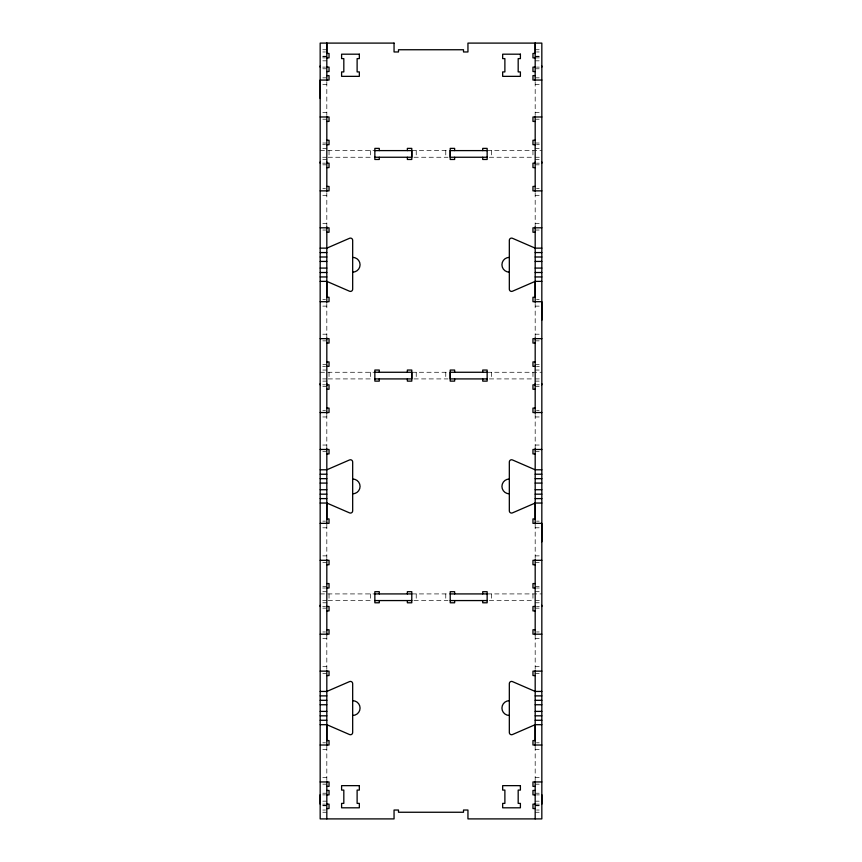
<?xml version="1.0" encoding="UTF-8"?>
<svg xmlns="http://www.w3.org/2000/svg" width="862" height="862" viewBox="0 0 862 862"><rect width="100%" height="100%" fill="white"/><g stroke="black" fill="none" stroke-linecap="round" stroke-linejoin="round"><path stroke-width="0.65" stroke-dasharray="4.31 3.23" d="M322.83 49.748L326.817 49.748M535.183 49.748L539.17 49.748M322.83 51.968L325.491 51.968M536.509 51.968L539.17 51.968M322.83 56.213L326.817 56.213M535.183 56.213L539.17 56.213M322.83 56.396L326.817 56.396M535.183 56.396L539.17 56.396M322.7 57.873L325.491 57.873M535.183 57.873L539.3 57.873M322.83 60.836L326.817 60.836M535.183 60.836L539.17 60.836M322.7 67.117L325.491 67.117M536.509 67.117L539.3 67.117M322.83 68.777L326.817 68.777M535.183 68.777L539.17 68.777M322.83 77.828L326.817 77.828M535.183 77.828L539.17 77.828M322.83 84.476L326.817 84.476M535.183 84.476L539.17 84.476M322.83 112.556L326.817 112.556M535.183 112.556L539.17 112.556M322.83 119.204L326.817 119.204M535.183 119.204L539.17 119.204M322.83 143.027L326.817 143.027M535.183 143.027L539.17 143.027M322.7 144.697L325.491 144.697M536.509 144.697L539.3 144.697M322.83 148.383L326.817 148.383M535.183 148.383L539.17 148.383M320.168 150.602L374.851 150.602M411.788 150.602L450.212 150.602M487.149 150.602L541.832 150.602M322.7 157.25L326.817 157.25M328.142 157.25L372.632 157.25M414.008 157.25L447.992 157.25M489.368 157.25L533.858 157.25M535.183 157.25L539.3 157.25M322.83 159.47L326.817 159.47M535.183 159.47L539.17 159.47M322.7 163.166L325.491 163.166M536.509 163.166L539.3 163.166M322.83 164.825L326.817 164.825M535.183 164.825L539.17 164.825M322.83 188.659L325.491 188.659M536.509 188.659L539.17 188.659M322.83 195.308L326.817 195.308M535.183 195.308L539.17 195.308M322.83 223.377L326.817 223.377M535.183 223.377L539.17 223.377M322.83 230.035L326.817 230.035M535.183 230.035L539.17 230.035M322.83 299.48L325.491 299.48M536.509 299.48L539.17 299.48M322.83 306.129L326.817 306.129M535.183 306.129L539.17 306.129M322.83 334.208L326.817 334.208M535.183 334.208L539.17 334.208M322.83 340.856L326.817 340.856M535.183 340.856L539.17 340.856M322.83 364.691L326.817 364.691M535.183 364.691L539.17 364.691M322.7 366.35L325.491 366.35M536.509 366.35L539.3 366.35M322.83 370.046L326.817 370.046M535.183 370.046L539.17 370.046M320.168 372.265L374.851 372.265M411.788 372.265L450.212 372.265M487.149 372.265L541.832 372.265M322.7 378.914L326.817 378.914M328.142 378.914L372.632 378.914M414.008 378.914L447.992 378.914M489.368 378.914L533.858 378.914M535.183 378.914L539.3 378.914M322.83 381.123L326.817 381.123M535.183 381.123L539.17 381.123M322.7 384.818L325.491 384.818M536.509 384.818L539.3 384.818M322.83 386.488L326.817 386.488M535.183 386.488L539.17 386.488M322.83 410.312L325.491 410.312M536.509 410.312L539.17 410.312M322.83 416.96L326.817 416.96M535.183 416.96L539.17 416.96M322.83 445.04L326.817 445.04M535.183 445.04L539.17 445.04M322.83 451.688L326.817 451.688M535.183 451.688L539.17 451.688M322.83 521.144L325.491 521.144M536.509 521.144L539.17 521.144M322.83 527.792L326.817 527.792M535.183 527.792L539.17 527.792M322.83 555.871L326.817 555.871M535.183 555.871L539.17 555.871M322.83 562.52L326.817 562.52M535.183 562.52L539.17 562.52M322.83 586.343L326.817 586.343M535.183 586.343L539.17 586.343M322.7 588.003L325.491 588.003M536.509 588.003L539.3 588.003M322.83 591.698L326.817 591.698M535.183 591.698L539.17 591.698M320.168 593.918L374.851 593.918M411.788 593.918L450.212 593.918M487.149 593.918L541.832 593.918M322.7 600.566L326.817 600.566M328.142 600.566L372.632 600.566M414.008 600.566L447.992 600.566M489.368 600.566L533.858 600.566M535.183 600.566L539.3 600.566M322.83 602.786L326.817 602.786M535.183 602.786L539.17 602.786M322.7 606.482L325.491 606.482M536.509 606.482L539.3 606.482M322.83 608.141L326.817 608.141M535.183 608.141L539.17 608.141M322.83 631.965L325.491 631.965M536.509 631.965L539.17 631.965M322.83 638.623L326.817 638.623M535.183 638.623L539.17 638.623M322.83 666.692L326.817 666.692M535.183 666.692L539.17 666.692M322.83 673.341L326.817 673.341M535.183 673.341L539.17 673.341M322.83 742.796L325.491 742.796M536.509 742.796L539.17 742.796M322.83 749.444L326.817 749.444M535.183 749.444L539.17 749.444M322.83 777.524L326.817 777.524M535.183 777.524L539.17 777.524M322.83 784.172L326.817 784.172M535.183 784.172L539.17 784.172M322.83 793.223L326.817 793.223M535.183 793.223L539.17 793.223M322.7 794.883L325.491 794.883M536.509 794.883L539.3 794.883M322.83 801.164L326.817 801.164M535.183 801.164L539.17 801.164M322.7 804.127L325.491 804.127M535.183 804.127L539.3 804.127M322.83 805.604L326.817 805.604M535.183 805.604L539.17 805.604M322.83 805.787L326.817 805.787M535.183 805.787L539.17 805.787M322.83 810.032L325.491 810.032M536.509 810.032L539.17 810.032M322.83 812.252L326.817 812.252M535.183 812.252L539.17 812.252M535.183 81.825L535.183 115.465M535.183 192.657L535.183 226.706M535.183 303.489L535.183 337.904M535.183 414.32L535.183 447.68M535.183 524.462L535.183 558.511M535.183 635.294L535.183 669.343M535.183 746.233L535.183 780.175M532.964 150.602L532.964 157.25M532.964 372.265L532.964 378.914M532.964 593.918L532.964 600.566M491.588 150.602L491.588 157.25M491.588 372.265L491.588 378.914M491.588 593.918L491.588 600.566M445.773 150.602L445.773 157.25M445.773 372.265L445.773 378.914M445.773 593.918L445.773 600.566M416.227 150.602L416.227 157.25M416.227 372.265L416.227 378.914M416.227 593.918L416.227 600.566M370.412 150.602L370.412 157.25M370.412 372.265L370.412 378.914M370.412 593.918L370.412 600.566M329.036 150.602L329.036 157.25M329.036 372.265L329.036 378.914M329.036 593.918L329.036 600.566M326.817 81.825L326.817 115.465M326.817 192.657L326.817 226.706M326.817 303.489L326.817 337.904M326.817 414.32L326.817 447.68M326.817 524.462L326.817 558.511M326.817 635.294L326.817 669.343M326.817 746.233L326.817 780.175"/><path stroke-width="1.29" d="M320.168 804.127L320.168 794.742M320.168 606.482L320.168 605.329M320.168 384.818L320.168 383.665M320.168 163.166L320.168 162.013M320.168 98.516L320.168 80.047L329.036 80.047L329.036 75.608L326.817 75.608M320.168 67.117L320.168 65.997M320.168 724.694L326.817 724.694L326.817 740.577L329.036 740.577L329.036 745.016L320.168 745.016M320.168 503.042L326.817 503.042L326.817 518.924L329.036 518.924L329.036 523.353L320.168 523.353M326.817 384.818L326.817 383.665M320.168 281.378L326.817 281.378L326.817 297.271L329.036 297.271L329.036 301.7L320.168 301.7M326.817 163.166L326.817 162.013M541.832 724.694L535.183 724.694L535.183 740.577L532.964 740.577L532.964 745.016L541.832 745.016M541.832 503.042L535.183 503.042L535.183 518.924L532.964 518.924L532.964 523.353L541.832 523.353L541.832 541.832M535.183 384.818L535.183 383.665M541.832 281.378L535.183 281.378L535.183 297.271L532.964 297.271L532.964 301.7L541.832 301.7L541.832 320.168M535.183 163.166L535.183 162.013M541.832 804.127L541.832 794.742M541.832 606.482L541.832 605.329M541.832 384.818L541.832 383.665M541.832 163.166L541.832 162.013M541.832 67.117L541.832 65.997M535.183 281.378L512.416 291.248A2.22 2.22 0 0 1 509.323 289.212L509.323 240.304A2.22 2.22 0 0 1 512.416 238.268L535.183 248.137L541.832 248.137M535.183 503.042L512.416 512.901A2.22 2.22 0 0 1 509.323 510.864L509.323 461.957A2.22 2.22 0 0 1 512.416 459.931L535.183 469.79L541.832 469.79M535.183 724.694L512.416 734.564A2.22 2.22 0 0 1 509.323 732.528L509.323 683.62A2.22 2.22 0 0 1 512.416 681.583L535.183 691.443L541.832 691.443M326.504 57.873L329.036 57.873L329.036 53.444L326.817 53.444L326.817 43.1L326.817 80.619M535.496 57.873L532.964 57.873L532.964 53.444L535.183 53.444L535.183 43.1L535.183 80.619M326.504 67.117L329.036 67.117L329.036 71.546L326.817 71.546M535.496 67.117L532.964 67.117L532.964 71.546L535.183 71.546M535.183 75.608L532.964 75.608L532.964 80.047L541.832 80.047M320.168 116.984L329.036 116.984L329.036 121.423L326.817 121.423M541.832 116.984L532.964 116.984L532.964 121.423L535.183 121.423M326.817 140.258L329.036 140.258L329.036 144.697L326.504 144.697M535.183 140.258L532.964 140.258L532.964 144.697L535.496 144.697M374.851 150.602L411.788 150.602L411.788 157.25L374.851 157.25M487.149 150.602L450.212 150.602L450.212 157.25L487.149 157.25M326.504 163.166L329.036 163.166L329.036 167.594L326.817 167.594M535.496 163.166L532.964 163.166L532.964 167.594L535.183 167.594M326.817 186.44L329.036 186.44L329.036 190.868L320.168 190.868M535.183 186.44L532.964 186.44L532.964 190.868L541.832 190.868M320.168 227.816L329.036 227.816L329.036 232.244L326.817 232.244M541.832 227.816L532.964 227.816L532.964 232.244L535.183 232.244M320.168 248.137L326.817 248.137L349.584 238.268A2.22 2.22 0 0 1 352.677 240.304L352.677 289.212A2.22 2.22 0 0 1 349.584 291.248L326.817 281.378M320.168 252.566L326.817 252.566M535.183 252.566L541.832 252.566M320.168 256.995L326.817 256.995M535.183 256.995L541.832 256.995M320.168 261.434L326.817 261.434M535.183 261.434L541.832 261.434M320.168 268.082L326.817 268.082M535.183 268.082L541.832 268.082M320.168 272.511L326.817 272.511M535.183 272.511L541.832 272.511M320.168 276.95L326.817 276.95M535.183 276.95L541.832 276.95M320.168 338.647L329.036 338.647L329.036 343.076L326.817 343.076M541.832 338.647L532.964 338.647L532.964 343.076L535.183 343.076M326.817 361.921L329.036 361.921L329.036 366.35L326.504 366.35M535.183 361.921L532.964 361.921L532.964 366.35L535.496 366.35M374.851 372.265L411.788 372.265L411.788 378.914L374.851 378.914M487.149 372.265L450.212 372.265L450.212 378.914L487.149 378.914M326.504 384.818L329.036 384.818L329.036 389.258L326.817 389.258M535.496 384.818L532.964 384.818L532.964 389.258L535.183 389.258M326.817 408.092L329.036 408.092L329.036 412.532L320.168 412.532M535.183 408.092L532.964 408.092L532.964 412.532L541.832 412.532M320.168 449.468L329.036 449.468L329.036 453.908L326.817 453.908M541.832 449.468L532.964 449.468L532.964 453.908L535.183 453.908M320.168 469.79L326.817 469.79L349.584 459.931A2.22 2.22 0 0 1 352.677 461.957L352.677 510.864A2.22 2.22 0 0 1 349.584 512.901L326.817 503.042M320.168 474.219L326.817 474.219M535.183 474.219L541.832 474.219M320.168 478.658L326.817 478.658M535.183 478.658L541.832 478.658M320.168 483.086L326.817 483.086M535.183 483.086L541.832 483.086M320.168 489.735L326.817 489.735M535.183 489.735L541.832 489.735M320.168 494.174L326.817 494.174M535.183 494.174L541.832 494.174M320.168 498.602L326.817 498.602M535.183 498.602L541.832 498.602M320.168 560.3L329.036 560.3L329.036 564.729L326.817 564.729M541.832 560.3L532.964 560.3L532.964 564.729L535.183 564.729M326.817 583.574L329.036 583.574L329.036 588.003L326.504 588.003M535.183 583.574L532.964 583.574L532.964 588.003L535.496 588.003M374.851 593.918L411.788 593.918M450.212 593.918L487.149 593.918M374.851 600.566L411.788 600.566M450.212 600.566L487.149 600.566M326.504 606.482L329.036 606.482L329.036 610.91L326.817 610.91M535.496 606.482L532.964 606.482L532.964 610.91L535.183 610.91M326.817 629.756L329.036 629.756L329.036 634.184L320.168 634.184M535.183 629.756L532.964 629.756L532.964 634.184L541.832 634.184M320.168 671.132L329.036 671.132L329.036 675.56L326.817 675.56M541.832 671.132L532.964 671.132L532.964 675.56L535.183 675.56M320.168 691.443L326.817 691.443L349.584 681.583A2.22 2.22 0 0 1 352.677 683.62L352.677 732.528A2.22 2.22 0 0 1 349.584 734.564L326.817 724.694M320.168 695.882L326.817 695.882M535.183 695.882L541.832 695.882M320.168 700.31L326.817 700.31M535.183 700.31L541.832 700.31M320.168 704.75L326.817 704.75M535.183 704.75L541.832 704.75M320.168 711.398L326.817 711.398M535.183 711.398L541.832 711.398M320.168 715.826L326.817 715.826M535.183 715.826L541.832 715.826M320.168 720.266L326.817 720.266M535.183 720.266L541.832 720.266M320.168 781.953L329.036 781.953L329.036 786.392L326.817 786.392M541.832 781.953L532.964 781.953L532.964 786.392L535.183 786.392M326.817 790.454L329.036 790.454L329.036 794.883L326.504 794.883M535.183 790.454L532.964 790.454L532.964 794.883L535.496 794.883M326.504 804.127L329.036 804.127L329.036 808.556L326.817 808.556M535.496 804.127L532.964 804.127L532.964 808.556L535.183 808.556M535.183 116.532L535.183 191.321M535.183 226.695L535.183 302.25M535.183 337.904L535.183 413.361M535.183 448.262L535.183 523.805M535.183 559.557L535.183 634.928M535.183 670.679L535.183 745.468M535.183 781.22L535.183 818.9M482.72 150.602L482.72 148.383L487.149 148.383L487.149 159.47L482.72 159.47L482.72 157.25M482.72 372.265L482.72 370.046L487.149 370.046L487.149 381.123L482.72 381.123L482.72 378.914M482.72 593.918L482.72 591.698L487.149 591.698L487.149 602.786L482.72 602.786L482.72 600.566M454.64 150.602L454.64 148.383L450.212 148.383L450.212 159.47L454.64 159.47L454.64 157.25M454.64 372.265L454.64 370.046L450.212 370.046L450.212 381.123L454.64 381.123L454.64 378.914M454.64 593.918L454.64 591.698L450.212 591.698L450.212 602.786L454.64 602.786L454.64 600.566M407.36 150.602L407.36 148.383L411.788 148.383L411.788 159.47L407.36 159.47L407.36 157.25M407.36 372.265L407.36 370.046L411.788 370.046L411.788 381.123L407.36 381.123L407.36 378.914M407.36 593.918L407.36 591.698L411.788 591.698L411.788 602.786L407.36 602.786L407.36 600.566M379.28 150.602L379.28 148.383L374.851 148.383L374.851 159.47L379.28 159.47L379.28 157.25M379.28 372.265L379.28 370.046L374.851 370.046L374.851 381.123L379.28 381.123L379.28 378.914M379.28 593.918L379.28 591.698L374.851 591.698L374.851 602.786L379.28 602.786L379.28 600.566M326.817 116.532L326.817 191.321M326.817 226.695L326.817 302.25M326.817 337.904L326.817 413.361M326.817 448.262L326.817 523.805M326.817 559.557L326.817 634.928M326.817 670.679L326.817 745.468M326.817 781.22L326.817 818.9M509.323 715.46A7.392 7.392 0 0 1 501.932 708.068A7.392 7.392 0 0 1 509.323 700.687M352.677 700.687A7.392 7.392 0 0 1 360.068 708.068A7.392 7.392 0 0 1 352.677 715.46M509.323 493.807A7.392 7.392 0 0 1 501.932 486.416A7.392 7.392 0 0 1 509.323 479.024M352.677 479.024A7.392 7.392 0 0 1 360.068 486.416A7.392 7.392 0 0 1 352.677 493.807M509.323 272.144A7.392 7.392 0 0 1 501.932 264.753A7.392 7.392 0 0 1 509.323 257.372M352.677 257.372A7.392 7.392 0 0 1 360.068 264.753A7.392 7.392 0 0 1 352.677 272.144M394.053 43.1L320.168 43.1L320.168 818.9L394.053 818.9L394.053 810.032L398.492 810.032L398.492 812.252L463.508 812.252L463.508 810.032L467.947 810.032L467.947 818.9L541.832 818.9L541.832 43.1L467.947 43.1L467.947 51.968L463.508 51.968L463.508 49.748L398.492 49.748L398.492 51.968L394.053 51.968L394.053 43.1M359.335 54.187L341.6 54.187L341.6 58.616L343.819 58.616L343.819 71.912L341.6 71.912L341.6 76.352L359.335 76.352L359.335 71.912L357.116 71.912L357.116 58.616L359.335 58.616L359.335 54.187M520.4 54.187L502.665 54.187L502.665 58.616L504.884 58.616L504.884 71.912L502.665 71.912L502.665 76.352L520.4 76.352L520.4 71.912L518.181 71.912L518.181 58.616L520.4 58.616L520.4 54.187M359.335 785.648L341.6 785.648L341.6 790.088L343.819 790.088L343.819 803.384L341.6 803.384L341.6 807.813L359.335 807.813L359.335 803.384L357.116 803.384L357.116 790.088L359.335 790.088L359.335 785.648M520.4 785.648L502.665 785.648L502.665 790.088L504.884 790.088L504.884 803.384L502.665 803.384L502.665 807.813L520.4 807.813L520.4 803.384L518.181 803.384L518.181 790.088L520.4 790.088L520.4 785.648"/></g></svg>
